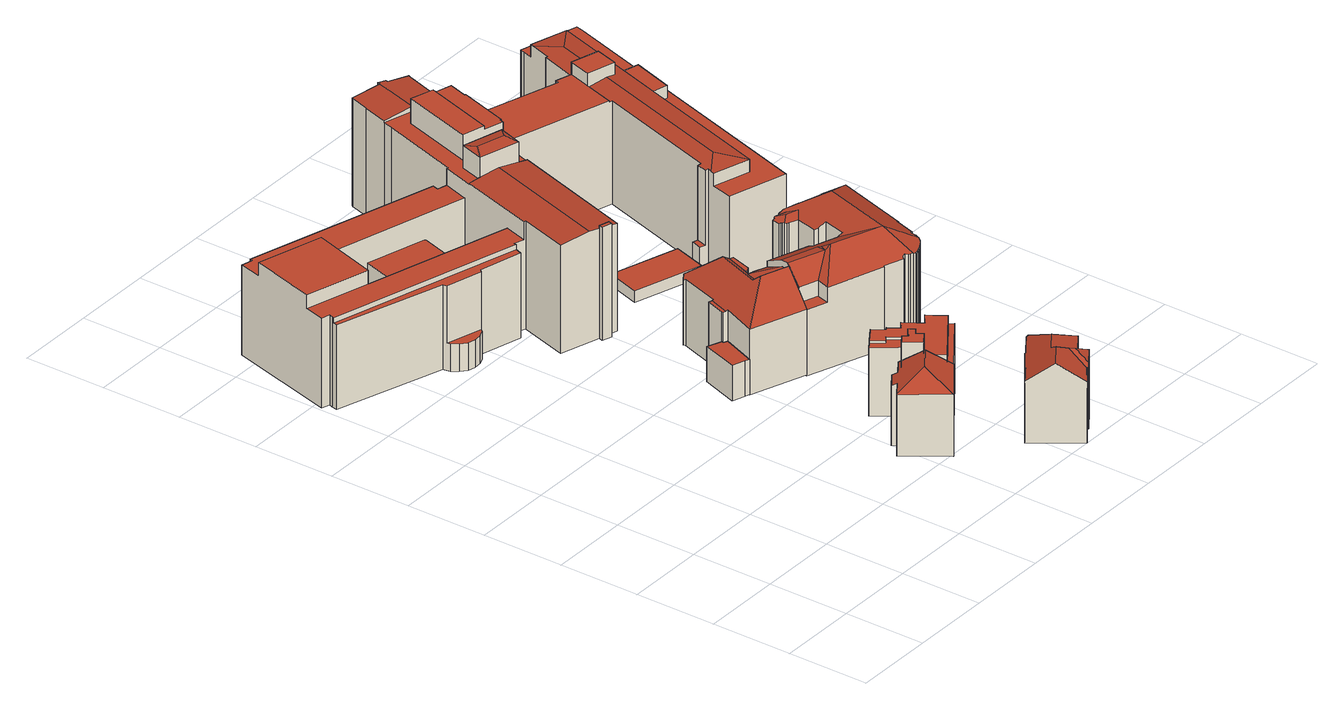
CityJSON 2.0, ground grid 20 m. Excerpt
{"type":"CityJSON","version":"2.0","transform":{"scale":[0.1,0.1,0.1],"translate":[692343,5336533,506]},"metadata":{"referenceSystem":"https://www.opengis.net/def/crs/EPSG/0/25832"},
"CityObjects":{
"building1":{"type":"Building","attributes":{"Gemeindeschluessel":"09162000","HoeheDach":"528.703","HoeheGrund":"510.080","Methode":"2000","NiedrigsteTraufeDesGebaeudes":"524.762","Geometrietyp2DReferenz":"3000","function":"31001_1000","roofType":"3200","measuredHeight":18.62,"storeysAboveGround":4},"address":[{"country":"Germany","locality":"München","thoroughfareName":"Königinstraße 81"}],"geometry":[{"type":"Solid","lod":"2","boundaries":[[[[0,1,2]],[[3,4,5,6]],[[1,7,8,9]],[[10,11,2,1,9]],[[12,11,10,13]],[[5,4,14,15,16]],[[7,1,0,14,4,3,17,18,19]],[[19,18,20,21]],[[8,21,20,22,6,5,16,13,10,9]],[[22,20,18,17]],[[15,12,13,16]],[[21,8,7,19]],[[12,15,14,0,2,11]],[[17,3,6,22]]]],"semantics":{"surfaces":[{"type":"RoofSurface","Dachneigung":"61.108","Dachorientierung":"236.873","Flaeche":"40.458","Z_MAX":"18.623","Z_MAX_ASL":"528.703","Z_MIN":"15.325","Z_MIN_ASL":"525.405"},{"type":"WallSurface"},{"type":"RoofSurface","Dachneigung":"61.108","Dachorientierung":"325.926","Flaeche":"70.090","Z_MAX":"18.623","Z_MAX_ASL":"528.703","Z_MIN":"14.682","Z_MIN_ASL":"524.762"},{"type":"GroundSurface"},{"type":"RoofSurface","Dachneigung":"61.107","Dachorientierung":"145.926","Flaeche":"65.337","Z_MAX":"18.623","Z_MAX_ASL":"528.703","Z_MIN":"15.305","Z_MIN_ASL":"525.385"}],"values":[[0,1,1,1,1,1,2,1,3,1,1,1,4,1]]}}]},
"building2":{"type":"Building","attributes":{"Gemeindeschluessel":"09162000","HoeheDach":"518.611","HoeheGrund":"509.860","Methode":"1000","NiedrigsteTraufeDesGebaeudes":"518.611","Geometrietyp2DReferenz":"3000","function":"31001_9998","roofType":"1000","measuredHeight":8.75,"storeysAboveGround":2},"geometry":[{"type":"Solid","lod":"2","boundaries":[[[[23,24,25,26]],[[26,27,28,23]],[[29,30,31,32]],[[26,25,33,32,31,34,27]],[[35,29,32,33]],[[30,36,34,31]],[[28,36,30,29,35,24,23]],[[36,28,27,34]],[[24,35,33,25]]]],"semantics":{"surfaces":[{"type":"WallSurface"},{"type":"GroundSurface"},{"type":"RoofSurface","Dachneigung":"90.000","Dachorientierung":"-1.000","Flaeche":"42.376","Z_MAX":"8.751","Z_MAX_ASL":"518.611","Z_MIN":"8.751","Z_MIN_ASL":"518.611"}],"values":[[0,0,0,1,0,0,2,0,0]]}}]},
"building3":{"type":"Building","attributes":{"Gemeindeschluessel":"09162000","HoeheDach":"530.490","HoeheGrund":"509.922","Methode":"2000","NiedrigsteTraufeDesGebaeudes":"524.740","Geometrietyp2DReferenz":"3000","function":"31001_1000","roofType":"1000","measuredHeight":20.57,"storeysAboveGround":6},"address":[{"country":"Germany","locality":"München","thoroughfareName":"Königinstraße 83"}],"geometry":[{"type":"Solid","lod":"2","boundaries":[[[[37,38,39,40]],[[41,42,43,44,45,46,47,48,49,50,51,52,53,54,55,56,57,58,59,60,40,39,61,62]],[[63,64,65,66,67,68]],[[69,38,37,70,71,72,73,74,75,76,77,78,79,80,81,82,83,84,85]],[[62,61,69,85]],[[84,83,42,41]],[[55,54,86,87]],[[70,37,40,60]],[[51,50,88,89]],[[90,91,78,77]],[[45,44,92,93]],[[47,46,94,95]],[[96,81,80,97,98,99]],[[67,100,101,76,75,68]],[[56,55,87,102]],[[103,104,105,106]],[[105,107,98,97,108,91,90,101,100,106]],[[48,47,95,109]],[[83,82,43,42]],[[85,84,41,62]],[[107,105,104,110]],[[57,56,102,111]],[[108,97,80,79]],[[99,110,104,103,112,113,111,102,87,86,114,115,89,88,116,109,95,94,93,92,96]],[[115,52,51,89]],[[112,66,65,72,71,59,58,113]],[[38,69,61,39]],[[71,70,60,59]],[[94,46,45,93]],[[58,57,111,113]],[[73,72,65,64]],[[49,48,109,116]],[[50,49,116,88]],[[101,90,77,76]],[[74,73,64,63]],[[54,53,114,86]],[[75,74,63,68]],[[92,44,43,82,81,96]],[[98,107,110,99]],[[103,106,100,67,66,112]],[[91,108,79,78]],[[53,52,115,114]]]],"semantics":{"surfaces":[{"type":"WallSurface"},{"type":"RoofSurface","Dachneigung":"90.000","Dachorientierung":"-1.000","Flaeche":"59.488","Z_MAX":"14.818","Z_MAX_ASL":"524.740","Z_MIN":"14.818","Z_MIN_ASL":"524.740"},{"type":"RoofSurface","Dachneigung":"90.000","Dachorientierung":"-1.000","Flaeche":"20.666","Z_MAX":"16.938","Z_MAX_ASL":"526.860","Z_MIN":"16.938","Z_MIN_ASL":"526.860"},{"type":"RoofSurface","Dachneigung":"90.000","Dachorientierung":"-1.000","Flaeche":"143.509","Z_MAX":"17.538","Z_MAX_ASL":"527.460","Z_MIN":"17.538","Z_MIN_ASL":"527.460"},{"type":"RoofSurface","Dachneigung":"90.000","Dachorientierung":"-1.000","Flaeche":"18.301","Z_MAX":"20.568","Z_MAX_ASL":"530.490","Z_MIN":"20.568","Z_MIN_ASL":"530.490"},{"type":"GroundSurface"}],"values":[[0,1,2,3,0,0,0,0,0,0,0,0,0,0,0,0,4,0,0,0,0,0,0,5,0,0,0,0,0,0,0,0,0,0,0,0,0,0,0,0,0,0]]}}]},
"building4":{"type":"Building","attributes":{"Gemeindeschluessel":"09162000","HoeheDach":"533.002","HoeheGrund":"509.810","Methode":"2000","NiedrigsteTraufeDesGebaeudes":"525.594","Geometrietyp2DReferenz":"3000","function":"31001_9998","roofType":"3200","measuredHeight":23.19,"storeysAboveGround":4},"address":[{"country":"Germany","locality":"München","thoroughfareName":"Ohmstraße 17"}],"geometry":[{"type":"Solid","lod":"2","boundaries":[[[[117,118,119]],[[120,121,122,123,124]],[[125,126,127,128,129]],[[130,131,132,133,120,124,134,125,129,135,136,137,138,139,140,141,142,143]],[[136,144,145,137]],[[132,146,147,133]],[[148,149,150,151,152]],[[123,153,134,124]],[[135,154,144,136]],[[145,155,156,157,158]],[[159,160,142,141]],[[159,161,162,163,160]],[[162,161,140,139,157,156]],[[142,160,163,164,143]],[[117,119,165,166,167]],[[150,168,151]],[[168,150,149,130,143,164]],[[147,121,120,133]],[[152,151,119,118]],[[129,128,154,135]],[[153,126,125,134]],[[158,138,137,145]],[[145,144,154,128,127,122,121,147,166,165,155]],[[127,126,153,123,122]],[[167,166,147,146]],[[161,159,141,140]],[[163,162,156,155,165,119,151,168,164]],[[157,139,138,158]],[[148,152,118,117,167,146,132,131]],[[149,148,131,130]]]],"semantics":{"surfaces":[{"type":"WallSurface"},{"type":"GroundSurface"},{"type":"RoofSurface","Dachneigung":"61.486","Dachorientierung":"22.091","Flaeche":"17.078","Z_MAX":"21.806","Z_MAX_ASL":"531.616","Z_MIN":"18.460","Z_MIN_ASL":"528.270"},{"type":"RoofSurface","Dachneigung":"48.466","Dachorientierung":"22.092","Flaeche":"53.465","Z_MAX":"22.070","Z_MAX_ASL":"531.880","Z_MIN":"15.784","Z_MIN_ASL":"525.594"},{"type":"RoofSurface","Dachneigung":"90.000","Dachorientierung":"-1.000","Flaeche":"5.967","Z_MAX":"16.180","Z_MAX_ASL":"525.990","Z_MIN":"16.180","Z_MIN_ASL":"525.990"},{"type":"RoofSurface","Dachneigung":"44.832","Dachorientierung":"22.084","Flaeche":"34.312","Z_MAX":"23.192","Z_MAX_ASL":"533.002","Z_MIN":"18.510","Z_MIN_ASL":"528.320"},{"type":"RoofSurface","Dachneigung":"54.887","Dachorientierung":"291.775","Flaeche":"14.874","Z_MAX":"21.806","Z_MAX_ASL":"531.616","Z_MIN":"18.460","Z_MIN_ASL":"528.270"},{"type":"RoofSurface","Dachneigung":"47.584","Dachorientierung":"291.767","Flaeche":"170.846","Z_MAX":"23.192","Z_MAX_ASL":"533.002","Z_MIN":"15.867","Z_MIN_ASL":"525.677"},{"type":"RoofSurface","Dachneigung":"89.908","Dachorientierung":"285.932","Flaeche":"4.366","Z_MAX":"16.182","Z_MAX_ASL":"525.992","Z_MIN":"16.180","Z_MIN_ASL":"525.990"},{"type":"RoofSurface","Dachneigung":"46.083","Dachorientierung":"202.092","Flaeche":"109.358","Z_MAX":"23.192","Z_MAX_ASL":"533.002","Z_MIN":"16.226","Z_MIN_ASL":"526.036"},{"type":"RoofSurface","Dachneigung":"45.873","Dachorientierung":"111.754","Flaeche":"84.525","Z_MAX":"22.070","Z_MAX_ASL":"531.880","Z_MIN":"16.180","Z_MIN_ASL":"525.990"}],"values":[[0,0,0,1,0,0,2,0,0,3,0,4,0,0,5,0,0,0,6,0,0,0,7,8,9,0,10,0,0,0]]}}]},
"building5":{"type":"Building","attributes":{"Gemeindeschluessel":"09162000","HoeheDach":"526.506","HoeheGrund":"506.791","Methode":"2000","NiedrigsteTraufeDesGebaeudes":"521.896","Geometrietyp2DReferenz":"3000","function":"31001_1000","roofType":"3200","measuredHeight":19.71,"storeysAboveGround":3},"address":[{"country":"Germany","locality":"München","thoroughfareName":"Königinstraße 24"}],"geometry":[{"type":"Solid","lod":"2","boundaries":[[[[169,170,171,172,173,174]],[[175,176,177,178]],[[173,172,179,180,181]],[[182,183,184,185]],[[186,187,188,189]],[[190,191,192,189,188,178,177,193,194,195,196,197,185,184,198]],[[195,199,200,201,196]],[[192,181,180,186,189]],[[201,202,197,196]],[[176,203,193,177]],[[202,201,200,204,205]],[[183,206,179,172,171,207,208]],[[171,170,207]],[[182,205,204,206,183]],[[203,209,194,193]],[[198,184,183,208]],[[209,199,195,194]],[[198,208,207,170,169,190]],[[179,206,204,200,199,209,203,176,175,187,186,180]],[[187,175,178,188]],[[191,174,173,181,192]],[[169,174,191,190]],[[197,202,205,182,185]]]],"semantics":{"surfaces":[{"type":"RoofSurface","Dachneigung":"53.356","Dachorientierung":"234.050","Flaeche":"5.735","Z_MAX":"17.830","Z_MAX_ASL":"524.621","Z_MIN":"15.160","Z_MIN_ASL":"521.951"},{"type":"WallSurface"},{"type":"RoofSurface","Dachneigung":"55.062","Dachorientierung":"143.859","Flaeche":"61.234","Z_MAX":"19.715","Z_MAX_ASL":"526.506","Z_MIN":"15.150","Z_MIN_ASL":"521.941"},{"type":"GroundSurface"},{"type":"RoofSurface","Dachneigung":"55.392","Dachorientierung":"54.063","Flaeche":"35.091","Z_MAX":"19.039","Z_MAX_ASL":"525.830","Z_MIN":"15.212","Z_MIN_ASL":"522.003"},{"type":"RoofSurface","Dachneigung":"53.354","Dachorientierung":"54.095","Flaeche":"19.313","Z_MAX":"19.715","Z_MAX_ASL":"526.506","Z_MIN":"15.166","Z_MIN_ASL":"521.957"},{"type":"RoofSurface","Dachneigung":"55.088","Dachorientierung":"143.868","Flaeche":"8.794","Z_MAX":"17.829","Z_MAX_ASL":"524.620","Z_MIN":"15.893","Z_MIN_ASL":"522.684"},{"type":"RoofSurface","Dachneigung":"55.232","Dachorientierung":"143.811","Flaeche":"37.550","Z_MAX":"19.039","Z_MAX_ASL":"525.830","Z_MIN":"15.151","Z_MIN_ASL":"521.942"},{"type":"RoofSurface","Dachneigung":"55.181","Dachorientierung":"323.868","Flaeche":"114.746","Z_MAX":"19.715","Z_MAX_ASL":"526.506","Z_MIN":"15.105","Z_MIN_ASL":"521.896"}],"values":[[0,1,2,1,1,3,1,1,1,1,4,5,6,7,1,1,1,1,8,1,1,1,1]]}}]},
"building6":{"type":"Building","attributes":{"Gemeindeschluessel":"09162000","HoeheDach":"539.325","HoeheGrund":"506.810","Methode":"2000","NiedrigsteTraufeDesGebaeudes":"513.280","Geometrietyp2DReferenz":"3000","function":"31001_9998","roofType":"3200","measuredHeight":32.52,"storeysAboveGround":6},"address":[{"country":"Germany","locality":"München","thoroughfareName":"Königinstraße 95"}],"geometry":[{"type":"Solid","lod":"2","boundaries":[[[[210,211,212]],[[213,214,215,216]],[[217,218,219]],[[220,221,222]],[[223,224,225,226]],[[227,228,229,230,231,232]],[[233,234,235,236]],[[215,237,238,239,240,241,216]],[[242,243,244,245]],[[246,247,248,249,250,251]],[[252,253,254,255]],[[256,257,258,259]],[[260,231,230,261]],[[262,263,264,265,266]],[[267,268,269,270]],[[271,272,273,274,261,230,229,275,276]],[[277,218,217,278,279]],[[235,280,281,282,283,236]],[[284,285,286,287]],[[288,289,290,252,255]],[[291,292,263,262,293,294,295,296]],[[220,222,297,298,299]],[[271,276,300,301]],[[258,302,303,259]],[[304,233,236,283]],[[215,214,305,237]],[[306,307,308,309]],[[232,231,260,310,311,312]],[[240,239,302,258,257,313,314,315,316]],[[218,277,317,297,222]],[[318,319,320,321]],[[322,267,270,323]],[[324,325,326,327,328,329,330,331,332,333,334,335,336,337,338,339,340]],[[341,342,343,344,345,346,347]],[[269,268,305,214,213,348,349,350]],[[351,275,229,228,352,353,354]],[[355,356,357,346,345,358]],[[314,359,360,315]],[[361,293,262,266,362,363,250,249,364,279,278,299,298,365,366,367]],[[368,306,309,369]],[[274,310,260,261]],[[370,371,372,373,242,245]],[[326,325,374,375]],[[296,295,376,352,228,227]],[[377,378,379,380]],[[303,238,259]],[[225,224,381,285,284,265,264]],[[300,276,275,351]],[[372,382,383,373]],[[384,385,386,387,289,288]],[[388,389,273,272,390,391,392,393]],[[379,378,361,367]],[[394,304,283,282,395,396]],[[397,398,376,295,294,399,400,401]],[[402,403,404,405,318,321]],[[388,406,407,389]],[[324,340,408,409]],[[248,316,315,360,410,411,412,413,364,249]],[[414,415,416,417]],[[418,225,264,263,292,419,211,210,420,395,282,281]],[[245,244,421,422,423,424,425,426,384,288,255,254,402,321,320,427,417,416,428,369,309,308,429,430,323,270,269,350,355,358,431,432,433,434,435,246,251,436,437,287,286,438,223,226,439,394,396,440,212,441,291,296,227,232,312,442,443,444,375,374,409,408,445,446,447,370]],[[357,448,347,346]],[[406,388,331,330]],[[328,327,444,443]],[[306,368,449,415,414,450,451,307]],[[383,243,242,373]],[[404,452,453,405]],[[386,454,455,387]],[[410,360,359,456,256,259,238,237]],[[329,328,443,442]],[[389,407,311,310,274,273]],[[457,458,451,450]],[[221,219,218,222]],[[392,459,460,393]],[[345,344,431,358]],[[461,462,430,429]],[[336,335,463,464,332,331,388,393]],[[434,341,347,448,465,435]],[[302,239,238,303]],[[465,247,246,435]],[[333,466,467,334]],[[313,257,256,456]],[[319,468,427,320]],[[248,247,465,448,357,356,349,348,241,240,316]],[[377,380,400,399]],[[300,351,469,391,390,301]],[[363,362,437,436]],[[327,326,375,444]],[[342,341,434,433]],[[437,362,266,265,284,287]],[[395,420,440,396]],[[297,470,365,298]],[[254,253,412,411,403,402]],[[325,324,409,374]],[[430,462,453,452,322,323]],[[458,457,468,319,318,405,453,462,461]],[[422,471,472,354,353,398,397,423]],[[473,455,425,424]],[[280,418,281]],[[464,466,333,332]],[[312,311,407,406,330,329,442]],[[447,338,337,460,459,371,370]],[[308,307,451,458,461,429]],[[217,220,299,278]],[[271,301,390,272]],[[425,455,454,474,426]],[[397,401,366,365,470,473,424,423]],[[454,386,385,474]],[[366,401,400,380,379,367]],[[313,456,359,314]],[[361,378,377,399,294,293]],[[343,342,433,432]],[[349,356,355,350]],[[305,268,267,322,452,404,403,411,410,237]],[[344,343,432,431]],[[213,216,241,348]],[[449,368,369,428]],[[393,460,337,336]],[[253,252,290,317,277,413,412]],[[464,463,467,466]],[[244,243,383,382,475,421]],[[419,292,291,441]],[[339,338,447,446]],[[413,277,279,364]],[[381,224,223,438]],[[474,385,384,426]],[[475,471,422,421]],[[387,455,473,470,297,317,290,289]],[[285,381,438,286]],[[427,468,457,450,414,417]],[[459,392,391,469,472,471,475,382,372,371]],[[226,225,418,280,235,234,439]],[[420,210,212,440]],[[408,340,339,446,445]],[[439,234,233,304,394]],[[363,436,251,250]],[[211,419,441,212]],[[351,354,472,469]],[[221,220,217,219]],[[415,449,428,416]],[[467,463,335,334]],[[376,398,353,352]]]],"semantics":{"surfaces":[{"type":"WallSurface"},{"type":"RoofSurface","Dachneigung":"90.000","Dachorientierung":"-1.000","Flaeche":"271.210","Z_MAX":"25.622","Z_MAX_ASL":"532.432","Z_MIN":"25.622","Z_MIN_ASL":"532.432"},{"type":"RoofSurface","Dachneigung":"70.020","Dachorientierung":"286.885","Flaeche":"4.874","Z_MAX":"32.450","Z_MAX_ASL":"539.260","Z_MIN":"31.900","Z_MIN_ASL":"538.710"},{"type":"RoofSurface","Dachneigung":"70.021","Dachorientierung":"106.894","Flaeche":"4.874","Z_MAX":"32.450","Z_MAX_ASL":"539.260","Z_MIN":"31.900","Z_MIN_ASL":"538.710"},{"type":"RoofSurface","Dachneigung":"60.101","Dachorientierung":"280.587","Flaeche":"6.428","Z_MAX":"8.156","Z_MAX_ASL":"514.966","Z_MIN":"7.500","Z_MIN_ASL":"514.310"},{"type":"RoofSurface","Dachneigung":"90.000","Dachorientierung":"-1.000","Flaeche":"38.226","Z_MAX":"6.470","Z_MAX_ASL":"513.280","Z_MIN":"6.470","Z_MIN_ASL":"513.280"},{"type":"RoofSurface","Dachneigung":"90.000","Dachorientierung":"-1.000","Flaeche":"40.962","Z_MAX":"28.873","Z_MAX_ASL":"535.683","Z_MIN":"28.873","Z_MIN_ASL":"535.683"},{"type":"RoofSurface","Dachneigung":"82.660","Dachorientierung":"106.889","Flaeche":"67.926","Z_MAX":"9.806","Z_MAX_ASL":"516.616","Z_MIN":"9.093","Z_MIN_ASL":"515.903"},{"type":"RoofSurface","Dachneigung":"60.135","Dachorientierung":"100.587","Flaeche":"5.116","Z_MAX":"8.156","Z_MAX_ASL":"514.966","Z_MIN":"7.634","Z_MIN_ASL":"514.444"},{"type":"RoofSurface","Dachneigung":"90.000","Dachorientierung":"-1.000","Flaeche":"457.885","Z_MAX":"22.320","Z_MAX_ASL":"529.130","Z_MIN":"22.320","Z_MIN_ASL":"529.130"},{"type":"RoofSurface","Dachneigung":"90.000","Dachorientierung":"-1.000","Flaeche":"61.193","Z_MAX":"18.469","Z_MAX_ASL":"525.279","Z_MIN":"18.469","Z_MIN_ASL":"525.279"},{"type":"RoofSurface","Dachneigung":"90.000","Dachorientierung":"-1.000","Flaeche":"358.632","Z_MAX":"25.826","Z_MAX_ASL":"532.636","Z_MIN":"25.826","Z_MIN_ASL":"532.636"},{"type":"RoofSurface","Dachneigung":"90.000","Dachorientierung":"-1.000","Flaeche":"157.351","Z_MAX":"9.284","Z_MAX_ASL":"516.094","Z_MIN":"9.284","Z_MIN_ASL":"516.094"},{"type":"RoofSurface","Dachneigung":"90.000","Dachorientierung":"-1.000","Flaeche":"205.854","Z_MAX":"26.300","Z_MAX_ASL":"533.110","Z_MIN":"26.300","Z_MIN_ASL":"533.110"},{"type":"RoofSurface","Dachneigung":"90.000","Dachorientierung":"-1.000","Flaeche":"106.626","Z_MAX":"32.515","Z_MAX_ASL":"539.325","Z_MIN":"32.515","Z_MIN_ASL":"539.325"},{"type":"RoofSurface","Dachneigung":"82.659","Dachorientierung":"196.083","Flaeche":"30.891","Z_MAX":"9.806","Z_MAX_ASL":"516.616","Z_MIN":"9.093","Z_MIN_ASL":"515.903"},{"type":"RoofSurface","Dachneigung":"83.488","Dachorientierung":"286.888","Flaeche":"85.622","Z_MAX":"27.510","Z_MAX_ASL":"534.320","Z_MIN":"26.664","Z_MIN_ASL":"533.474"},{"type":"RoofSurface","Dachneigung":"82.179","Dachorientierung":"106.887","Flaeche":"289.974","Z_MAX":"26.130","Z_MAX_ASL":"532.940","Z_MIN":"25.430","Z_MIN_ASL":"532.240"},{"type":"RoofSurface","Dachneigung":"90.000","Dachorientierung":"-1.000","Flaeche":"92.457","Z_MAX":"31.710","Z_MAX_ASL":"538.520","Z_MIN":"31.710","Z_MIN_ASL":"538.520"},{"type":"RoofSurface","Dachneigung":"83.233","Dachorientierung":"16.099","Flaeche":"30.005","Z_MAX":"26.130","Z_MAX_ASL":"532.940","Z_MIN":"25.430","Z_MIN_ASL":"532.240"},{"type":"RoofSurface","Dachneigung":"83.486","Dachorientierung":"106.884","Flaeche":"88.997","Z_MAX":"27.510","Z_MAX_ASL":"534.320","Z_MIN":"26.636","Z_MIN_ASL":"533.446"},{"type":"GroundSurface"},{"type":"RoofSurface","Dachneigung":"90.000","Dachorientierung":"-1.000","Flaeche":"17.041","Z_MAX":"6.830","Z_MAX_ASL":"513.640","Z_MIN":"6.830","Z_MIN_ASL":"513.640"},{"type":"RoofSurface","Dachneigung":"90.000","Dachorientierung":"-1.000","Flaeche":"3.844","Z_MAX":"6.904","Z_MAX_ASL":"513.714","Z_MIN":"6.904","Z_MIN_ASL":"513.714"},{"type":"RoofSurface","Dachneigung":"82.177","Dachorientierung":"286.882","Flaeche":"59.139","Z_MAX":"26.130","Z_MAX_ASL":"532.940","Z_MIN":"25.430","Z_MIN_ASL":"532.240"},{"type":"RoofSurface","Dachneigung":"79.703","Dachorientierung":"196.082","Flaeche":"26.868","Z_MAX":"32.450","Z_MAX_ASL":"539.260","Z_MIN":"31.900","Z_MIN_ASL":"538.710"},{"type":"RoofSurface","Dachneigung":"83.405","Dachorientierung":"196.098","Flaeche":"30.768","Z_MAX":"26.130","Z_MAX_ASL":"532.940","Z_MIN":"25.430","Z_MIN_ASL":"532.240"},{"type":"RoofSurface","Dachneigung":"82.660","Dachorientierung":"286.889","Flaeche":"67.927","Z_MAX":"9.806","Z_MAX_ASL":"516.616","Z_MIN":"9.093","Z_MIN_ASL":"515.903"},{"type":"RoofSurface","Dachneigung":"90.000","Dachorientierung":"-1.000","Flaeche":"230.463","Z_MAX":"15.907","Z_MAX_ASL":"522.717","Z_MIN":"15.907","Z_MIN_ASL":"522.717"},{"type":"RoofSurface","Dachneigung":"90.000","Dachorientierung":"-1.000","Flaeche":"401.015","Z_MAX":"22.150","Z_MAX_ASL":"528.960","Z_MIN":"22.150","Z_MIN_ASL":"528.960"},{"type":"RoofSurface","Dachneigung":"90.000","Dachorientierung":"-1.000","Flaeche":"86.656","Z_MAX":"20.940","Z_MAX_ASL":"527.750","Z_MIN":"20.940","Z_MIN_ASL":"527.750"},{"type":"RoofSurface","Dachneigung":"83.265","Dachorientierung":"286.815","Flaeche":"0.012","Z_MAX":"27.510","Z_MAX_ASL":"534.320","Z_MIN":"27.504","Z_MIN_ASL":"534.314"},{"type":"RoofSurface","Dachneigung":"90.000","Dachorientierung":"-1.000","Flaeche":"2.544","Z_MAX":"28.010","Z_MAX_ASL":"534.820","Z_MIN":"28.010","Z_MIN_ASL":"534.820"},{"type":"RoofSurface","Dachneigung":"90.000","Dachorientierung":"-1.000","Flaeche":"339.987","Z_MAX":"22.161","Z_MAX_ASL":"528.971","Z_MIN":"22.161","Z_MIN_ASL":"528.971"},{"type":"RoofSurface","Dachneigung":"83.486","Dachorientierung":"286.890","Flaeche":"247.082","Z_MAX":"27.510","Z_MAX_ASL":"534.320","Z_MIN":"26.610","Z_MIN_ASL":"533.420"},{"type":"RoofSurface","Dachneigung":"90.000","Dachorientierung":"-1.000","Flaeche":"39.104","Z_MAX":"25.343","Z_MAX_ASL":"532.153","Z_MIN":"25.343","Z_MIN_ASL":"532.153"},{"type":"RoofSurface","Dachneigung":"83.487","Dachorientierung":"106.887","Flaeche":"241.256","Z_MAX":"27.510","Z_MAX_ASL":"534.320","Z_MIN":"26.649","Z_MIN_ASL":"533.459"},{"type":"RoofSurface","Dachneigung":"82.177","Dachorientierung":"286.886","Flaeche":"186.169","Z_MAX":"26.130","Z_MAX_ASL":"532.940","Z_MIN":"25.430","Z_MIN_ASL":"532.240"},{"type":"RoofSurface","Dachneigung":"79.706","Dachorientierung":"16.081","Flaeche":"26.878","Z_MAX":"32.450","Z_MAX_ASL":"539.260","Z_MIN":"31.900","Z_MIN_ASL":"538.710"}],"values":[[0,1,2,3,0,0,4,0,0,0,0,0,5,0,0,0,0,0,0,0,0,0,6,7,8,0,0,0,0,0,0,0,9,10,0,11,0,12,13,0,0,0,0,0,14,15,16,0,0,0,17,0,0,18,0,19,0,0,0,20,21,0,0,0,22,23,0,0,0,0,24,0,25,26,0,0,0,0,27,0,0,28,0,29,0,0,0,0,0,0,0,0,0,0,0,30,0,0,31,0,0,0,0,0,0,0,0,32,0,0,0,0,0,33,0,0,0,0,34,35,0,0,0,0,0,0,0,36,0,0,37,0,0,0,0,0,0,0,38,0,0,0]]}}]},
"building7":{"type":"Building","attributes":{"Gemeindeschluessel":"09162000","HoeheDach":"534.500","HoeheGrund":"509.520","Methode":"2000","NiedrigsteTraufeDesGebaeudes":"525.920","Geometrietyp2DReferenz":"3000","function":"31001_9998","roofType":"3200","measuredHeight":24.98,"storeysAboveGround":5},"address":[{"country":"Germany","locality":"München","thoroughfareName":"Königinstraße 85"}],"geometry":[{"type":"Solid","lod":"2","boundaries":[[[[476,477,478,479,480,481]],[[482,483,484,485]],[[486,483,482,487,488,489,490,491,492,493,494,495]],[[496,478,477,497]],[[491,490,498,499]],[[500,501,502,488,487,503,504]],[[505,506,507,508]],[[492,491,499,509]],[[483,486,510,484]],[[511,512,513]],[[514,515,516,517]],[[518,519,520,521]],[[477,522,523,497]],[[490,524,525,498]],[[526,527,500,504]],[[518,528,529,519]],[[530,531,532,533]],[[534,535,536,537,538,539,540,541,489,513,542]],[[502,543,544,545,481,480,546,506,505,547,548,549,489,488]],[[493,492,509,550]],[[479,478,496,551]],[[494,552,553,495]],[[515,514,554,522,477,476,555,556,557]],[[558,559,560,561]],[[494,493,550,552]],[[524,562,563,525]],[[539,538,564,565]],[[566,567,527,526]],[[568,503,487,569]],[[559,558,570,571,572,562,524,490,489,541]],[[531,573,574,532]],[[549,548,575,529,528]],[[542,576,577,578]],[[567,566,579,580]],[[513,512,576,542]],[[482,485,569,487]],[[575,548,547,581]],[[486,495,553,510]],[[579,566,526,504,503,568]],[[582,583,536,535]],[[545,584,573,531,530,555,476,481]],[[572,571,585,586]],[[584,545,544]],[[570,558,561,587]],[[562,572,586,563]],[[588,516,515,557]],[[549,528,518,521,589,590,511,513,489]],[[591,534,542,578,592,593]],[[594,543,502,501,595]],[[517,596,554,514]],[[507,506,546,597]],[[535,534,591,582]],[[592,598,599,600,589,521,520,593]],[[573,584,601,574]],[[571,570,587,585]],[[560,559,541,540,602]],[[551,597,546,480,479]],[[576,599,598,577]],[[547,505,508,581]],[[484,510,553,552,550,509,499,498,525,563,586,585,587,561,560,602,565,564,603,583,582,591,593,520,519,529,575,581,508,507,597,551,496,497,523,596,517,516,588,604,533,532,574,601,594,595,580,579,568,569,485]],[[557,556,604,588]],[[522,554,596,523]],[[512,600,599,576]],[[590,589,600,512]],[[538,537,603,564]],[[601,584,544,543,594]],[[577,598,592,578]],[[537,536,583,603]],[[540,539,565,602]],[[604,556,555,530,533]],[[512,511,590]],[[595,501,500,527,567,580]]]],"semantics":{"surfaces":[{"type":"RoofSurface","Dachneigung":"67.410","Dachorientierung":"198.782","Flaeche":"7.185","Z_MAX":"21.060","Z_MAX_ASL":"530.580","Z_MIN":"20.189","Z_MIN_ASL":"529.709"},{"type":"WallSurface"},{"type":"RoofSurface","Dachneigung":"60.224","Dachorientierung":"108.880","Flaeche":"209.966","Z_MAX":"24.980","Z_MAX_ASL":"534.500","Z_MIN":"20.209","Z_MIN_ASL":"529.729"},{"type":"RoofSurface","Dachneigung":"53.509","Dachorientierung":"18.789","Flaeche":"65.322","Z_MAX":"24.979","Z_MAX_ASL":"534.499","Z_MIN":"20.180","Z_MIN_ASL":"529.700"},{"type":"RoofSurface","Dachneigung":"51.855","Dachorientierung":"300.793","Flaeche":"1.589","Z_MAX":"24.980","Z_MAX_ASL":"534.500","Z_MIN":"23.927","Z_MIN_ASL":"533.447"},{"type":"RoofSurface","Dachneigung":"57.926","Dachorientierung":"201.960","Flaeche":"154.945","Z_MAX":"24.980","Z_MAX_ASL":"534.500","Z_MIN":"20.220","Z_MIN_ASL":"529.740"},{"type":"RoofSurface","Dachneigung":"59.402","Dachorientierung":"288.880","Flaeche":"135.677","Z_MAX":"24.980","Z_MAX_ASL":"534.500","Z_MIN":"19.522","Z_MIN_ASL":"529.042"},{"type":"RoofSurface","Dachneigung":"67.393","Dachorientierung":"288.883","Flaeche":"5.132","Z_MAX":"21.060","Z_MAX_ASL":"530.580","Z_MIN":"20.007","Z_MIN_ASL":"529.527"},{"type":"RoofSurface","Dachneigung":"90.000","Dachorientierung":"-1.000","Flaeche":"4.891","Z_MAX":"16.400","Z_MAX_ASL":"525.920","Z_MIN":"16.400","Z_MIN_ASL":"525.920"},{"type":"RoofSurface","Dachneigung":"58.524","Dachorientierung":"156.094","Flaeche":"30.909","Z_MAX":"24.980","Z_MAX_ASL":"534.500","Z_MIN":"20.211","Z_MIN_ASL":"529.731"},{"type":"RoofSurface","Dachneigung":"52.127","Dachorientierung":"288.867","Flaeche":"16.905","Z_MAX":"24.980","Z_MAX_ASL":"534.500","Z_MIN":"20.180","Z_MIN_ASL":"529.700"},{"type":"RoofSurface","Dachneigung":"67.411","Dachorientierung":"18.784","Flaeche":"7.639","Z_MAX":"21.060","Z_MAX_ASL":"530.580","Z_MIN":"20.180","Z_MIN_ASL":"529.700"},{"type":"RoofSurface","Dachneigung":"60.317","Dachorientierung":"21.953","Flaeche":"146.443","Z_MAX":"24.980","Z_MAX_ASL":"534.500","Z_MIN":"20.312","Z_MIN_ASL":"529.832"},{"type":"GroundSurface"},{"type":"RoofSurface","Dachneigung":"48.760","Dachorientierung":"201.961","Flaeche":"41.039","Z_MAX":"23.930","Z_MAX_ASL":"533.450","Z_MIN":"20.180","Z_MIN_ASL":"529.700"},{"type":"RoofSurface","Dachneigung":"80.729","Dachorientierung":"21.961","Flaeche":"24.393","Z_MAX":"23.930","Z_MAX_ASL":"533.450","Z_MIN":"23.510","Z_MIN_ASL":"533.030"},{"type":"RoofSurface","Dachneigung":"90.000","Dachorientierung":"-1.000","Flaeche":"16.968","Z_MAX":"16.400","Z_MAX_ASL":"525.920","Z_MIN":"16.400","Z_MIN_ASL":"525.920"},{"type":"RoofSurface","Dachneigung":"51.696","Dachorientierung":"300.792","Flaeche":"0.626","Z_MAX":"23.930","Z_MAX_ASL":"533.450","Z_MIN":"23.510","Z_MIN_ASL":"533.030"}],"values":[[0,1,2,1,1,3,1,1,1,4,1,1,1,1,1,1,1,5,6,1,1,1,7,1,1,1,1,8,1,9,1,1,1,1,10,1,1,1,1,1,11,1,1,1,1,1,12,1,1,1,1,1,1,1,1,1,1,1,1,13,1,1,14,15,1,1,16,1,1,1,17,1]]}}]},
"building8":{"type":"Building","attributes":{"Gemeindeschluessel":"09162000","HoeheDach":"513.355","HoeheGrund":"510.470","Methode":"1000","NiedrigsteTraufeDesGebaeudes":"513.355","Geometrietyp2DReferenz":"3000","function":"51009_1610","roofType":"1000","measuredHeight":2.88},"geometry":[{"type":"Solid","lod":"2","boundaries":[[[[605,606,607,608]],[[609,610,608,607]],[[611,612,610,609]],[[612,605,608,610]],[[612,611,606,605]],[[606,611,609,607]]]],"semantics":{"surfaces":[{"type":"WallSurface"},{"type":"GroundSurface"},{"type":"RoofSurface","Dachneigung":"90.000","Dachorientierung":"-1.000","Flaeche":"147.535","Z_MAX":"2.885","Z_MAX_ASL":"513.355","Z_MIN":"2.885","Z_MIN_ASL":"513.355"}],"values":[[0,1,0,0,2,0]]}}]}
},
"vertices":[
[614,247,227],[531,260,194],[601,163,194],[635,332,196],[639,327,200],[639,327,41],[635,332,41],[566,284,195],[566,284,41],[531,260,41],[601,162,41],[601,162,194],[701,236,194],[701,236,41],[667,286,227],[668,285,227],[668,285,41],[602,309,195],[595,320,188],[559,294,188],[595,320,41],[559,294,41],[602,309,41],
[580,739,126],[548,658,126],[548,658,39],[580,739,39],[570,744,39],[570,744,126],[506,673,126],[537,762,126],[537,762,39],[506,673,39],[537,662,39],[571,748,39],[537,662,126],[571,748,126],
[706,417,215],[724,391,215],[724,391,187],[706,417,187],[795,381,187],[823,340,187],[694,247,187],[701,236,187],[842,337,187],[794,400,187],[786,393,187],[774,408,187],[767,419,187],[758,413,187],[750,408,187],[740,420,187],[730,432,187],[722,426,187],[712,420,187],[701,434,187],[691,448,187],[682,440,187],[680,439,187],[699,412,187],[741,404,187],[770,362,187],[675,395,209],[663,386,209],[644,415,209],[629,405,209],[677,339,209],[702,357,209],[741,404,215],[699,412,215],[680,439,215],[644,415,215],[663,386,215],[675,395,215],[702,357,215],[690,348,215],[699,334,215],[685,324,215],[695,309,215],[666,288,215],[668,285,215],[694,247,215],[823,340,215],[795,381,215],[770,362,215],[722,426,39],[712,420,39],[758,413,39],[750,408,39],[699,334,245],[685,324,245],[701,236,39],[842,337,39],[794,400,39],[786,393,39],[668,285,39],[666,288,245],[639,327,245],[639,327,39],[677,339,245],[690,348,245],[701,434,39],[678,338,39],[668,330,39],[668,330,245],[678,338,245],[659,341,245],[695,309,245],[774,408,39],[659,341,39],[691,448,39],[629,405,39],[682,440,39],[730,432,39],[740,420,39],[767,419,39],
[716,688,257],[716,688,256],[683,736,223],[580,739,38],[580,739,203],[577,741,200],[570,744,200],[570,744,38],[587,794,38],[587,794,200],[595,791,200],[597,790,202],[597,790,38],[710,768,38],[743,756,38],[685,609,38],[548,658,38],[571,748,38],[629,885,38],[627,891,38],[639,898,38],[652,904,38],[657,897,38],[761,858,38],[746,808,38],[737,803,38],[724,808,38],[627,891,197],[639,898,205],[685,609,200],[548,658,200],[743,756,223],[710,768,223],[711,768,223],[696,773,223],[720,699,256],[571,748,200],[629,885,201],[674,821,259],[751,862,201],[657,897,201],[652,904,196],[746,808,200],[737,803,200],[761,858,200],[753,862,200],[732,805,200],[724,808,208],[636,715,259],[644,700,270],[712,676,270],[711,768,208],
[903,31,160],[911,37,167],[915,74,186],[907,86,186],[900,34,160],[901,34,160],[822,137,160],[821,139,159],[821,139,8],[822,137,8],[871,93,205],[816,53,205],[855,0,159],[993,125,159],[947,92,160],[947,92,8],[993,125,8],[778,106,160],[779,107,160],[779,107,8],[778,106,8],[903,31,8],[901,34,8],[855,0,8],[870,174,8],[871,173,8],[924,211,8],[943,185,8],[947,188,8],[961,73,8],[924,211,160],[927,207,164],[943,185,163],[947,188,160],[870,174,159],[915,137,198],[992,126,160],[872,106,198],[953,67,167],[961,73,160],[871,173,160],
[843,1768,275],[843,1768,274],[843,1768,8],[66,1589,264],[21,1430,264],[178,1385,264],[226,1543,264],[619,1462,327],[602,1404,327],[625,1429,333],[718,1434,327],[694,1409,333],[700,1376,327],[701,1814,8],[701,1814,275],[771,1793,283],[771,1793,8],[1022,1510,8],[1022,1510,266],[1024,1519,266],[1024,1519,73],[1051,1607,73],[1051,1607,8],[793,1844,90],[782,1847,83],[772,1799,83],[783,1796,90],[178,1385,230],[178,1385,99],[221,1528,99],[221,1528,230],[226,1543,230],[912,1058,77],[920,1083,77],[920,1083,8],[912,1058,8],[573,1495,8],[573,1495,230],[596,1488,230],[596,1488,271],[600,1487,271],[600,1487,8],[485,1107,275],[521,1225,275],[521,1225,8],[485,1107,8],[284,1355,167],[328,1498,167],[328,1498,99],[284,1355,99],[1091,1595,73],[1064,1507,73],[811,1662,271],[811,1662,274],[738,1683,283],[667,1704,275],[667,1704,271],[29,1375,230],[8,1381,230],[8,1381,8],[29,1375,8],[1132,1487,297],[1132,1487,267],[1113,1493,269],[1064,1507,262],[1064,1507,266],[1064,1507,297],[602,1404,278],[619,1462,271],[602,1404,271],[772,1799,283],[773,1799,283],[792,1793,281],[792,1793,85],[686,1767,275],[699,1811,275],[699,1811,8],[686,1767,8],[582,1078,8],[582,1078,280],[556,1085,283],[842,1762,8],[842,1762,274],[800,1627,271],[800,1627,325],[787,1582,325],[787,1582,8],[700,1376,277],[700,1376,271],[718,1434,271],[1047,1452,297],[1116,1432,297],[275,1513,106],[247,1423,106],[801,1842,84],[21,1430,230],[299,1235,76],[289,1250,76],[289,1250,8],[299,1235,8],[1091,1595,262],[1097,1593,263],[1097,1593,8],[476,1455,167],[476,1455,101],[577,1426,101],[577,1426,230],[649,1390,283],[490,1225,218],[485,1211,218],[485,1211,8],[490,1225,8],[26,1366,230],[26,1366,8],[1270,1645,231],[1228,1657,231],[1125,1685,231],[1125,1684,231],[1123,1681,231],[1122,1675,231],[1115,1651,231],[1206,1624,231],[1147,1431,231],[1184,1421,231],[1153,1322,231],[1117,1332,231],[1018,1006,231],[927,1032,231],[912,981,231],[1056,938,231],[1266,1629,231],[580,1518,193],[350,1588,193],[178,1640,193],[116,1659,193],[112,1645,193],[111,1644,193],[577,1509,193],[66,1589,230],[81,1644,230],[81,1644,8],[1047,1452,266],[789,1581,266],[753,1461,266],[1025,1379,266],[109,1637,8],[109,1637,230],[111,1644,230],[112,1645,8],[433,1312,101],[534,1283,101],[697,1657,271],[666,1702,271],[659,1680,271],[573,1412,271],[721,1369,271],[747,1452,271],[644,1482,271],[314,1223,76],[314,1223,8],[933,1051,8],[933,1051,263],[926,1053,262],[926,1053,77],[1228,1657,8],[1125,1685,8],[789,1581,325],[753,1640,333],[697,1657,333],[644,1482,333],[700,1466,333],[700,1811,275],[934,1079,262],[934,1079,77],[579,1068,8],[579,1068,288],[582,1077,288],[582,1077,280],[1206,1624,262],[1140,1582,269],[1116,1432,267],[1096,1438,269],[987,1078,269],[1018,1006,262],[801,1842,8],[791,1787,281],[791,1787,8],[750,1462,325],[753,1461,325],[753,1640,325],[700,1466,325],[747,1452,325],[493,1234,8],[493,1234,230],[491,1228,230],[491,1228,218],[1115,1651,262],[1112,1643,263],[1266,1629,8],[1270,1645,8],[534,1283,230],[517,1226,230],[517,1226,274],[573,1412,274],[368,1226,76],[351,1219,76],[351,1219,8],[368,1226,8],[772,1794,283],[843,1766,274],[844,1771,275],[941,1077,8],[1032,1377,8],[750,1462,8],[628,1064,8],[606,1070,8],[603,1060,8],[381,1239,8],[332,1218,8],[285,1268,8],[22,1352,8],[116,1659,8],[178,1640,8],[350,1588,8],[580,1518,8],[575,1504,8],[659,1680,8],[666,1702,8],[700,1811,8],[782,1847,8],[844,1771,8],[843,1766,8],[1122,1675,8],[1123,1681,8],[1125,1684,8],[1242,1550,8],[1056,938,8],[912,981,8],[577,1509,230],[332,1218,76],[374,1233,76],[287,1258,76],[25,1362,230],[25,1362,218],[606,1070,288],[606,1070,277],[433,1312,167],[374,1233,218],[287,1258,218],[929,1040,263],[927,1032,262],[285,1268,218],[22,1352,218],[1117,1332,262],[1147,1431,262],[575,1504,230],[1184,1421,262],[1153,1322,262],[381,1239,218],[1047,1452,262],[721,1369,275],[1032,1377,263],[1025,1379,262],[628,1064,275],[603,1060,288],[941,1077,263],
[906,827,246],[886,816,239],[889,813,238],[892,810,238],[915,802,237],[936,818,246],[1035,627,237],[1031,628,240],[1031,628,35],[1035,627,35],[1016,578,240],[1088,806,237],[990,768,285],[939,598,285],[1004,552,242],[1006,557,241],[1007,562,242],[1007,568,243],[1006,573,244],[1011,579,242],[889,813,35],[886,816,35],[1004,552,35],[1006,557,35],[969,842,237],[969,841,238],[931,853,237],[1027,824,238],[1027,825,237],[906,743,242],[901,750,238],[901,750,35],[906,743,35],[1007,562,35],[1016,578,35],[811,664,274],[802,648,275],[815,643,285],[880,826,236],[885,846,235],[885,846,35],[880,826,35],[842,720,239],[842,720,35],[743,756,35],[743,756,238],[885,820,238],[885,820,35],[998,544,239],[998,544,35],[1027,825,199],[969,842,199],[837,706,247],[837,706,35],[896,849,238],[900,850,237],[900,850,35],[896,849,35],[870,543,238],[871,545,239],[918,528,239],[920,532,242],[929,533,244],[934,528,243],[940,525,242],[945,524,242],[735,591,237],[920,857,231],[917,845,230],[927,842,237],[916,802,237],[925,737,253],[909,681,254],[897,685,247],[1007,568,35],[892,810,35],[1006,573,35],[1011,579,35],[884,825,237],[894,848,239],[893,848,238],[890,845,237],[954,523,239],[947,523,241],[947,523,35],[954,523,35],[991,538,238],[991,538,35],[929,533,35],[934,528,35],[1029,833,199],[972,850,199],[1027,824,35],[1088,806,35],[961,524,238],[972,528,237],[982,533,237],[903,849,237],[903,849,35],[909,681,35],[744,623,237],[744,623,199],[735,591,199],[1029,833,35],[972,850,35],[925,737,35],[871,545,35],[918,528,35],[917,845,237],[972,528,35],[982,533,35],[961,524,35],[890,845,35],[722,704,270],[809,672,270],[870,543,35],[685,609,199],[685,609,35],[920,857,35],[969,841,35],[884,825,35],[916,802,35],[697,640,199],[697,640,237],[713,680,275],[917,845,35],[940,525,35],[920,532,35],[893,848,35],
[860,1015,74],[694,1067,74],[694,1067,45],[860,1015,45],[720,1148,45],[885,1096,45],[720,1148,74],[885,1096,74]
]}
